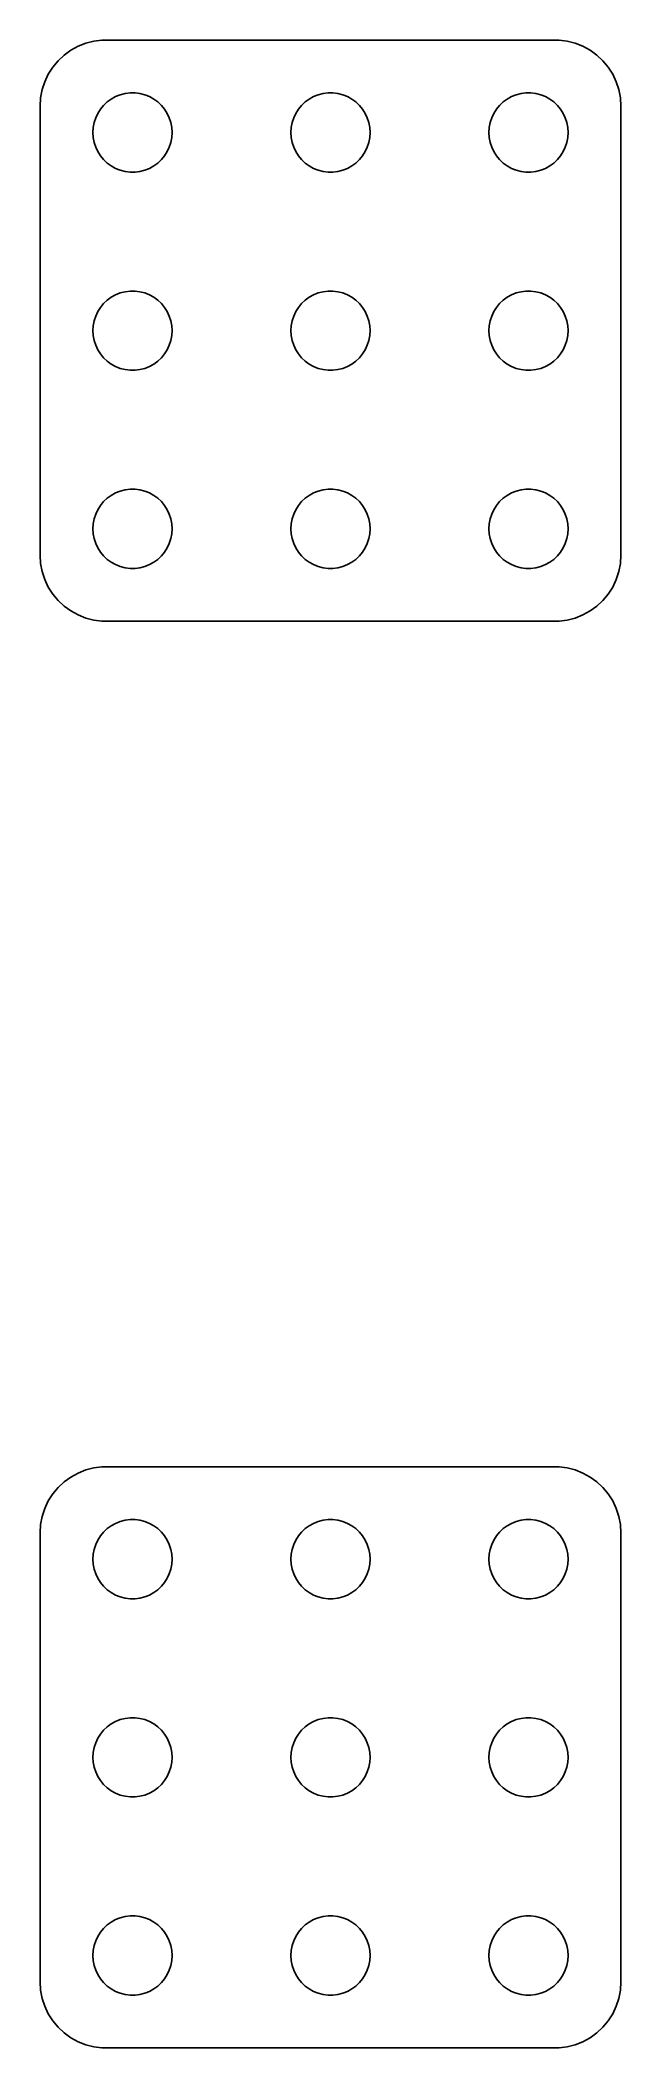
# Model space of a CAD drawing. Header units: metres. Extents: x -11 to 11, y 43 to 119.
import ezdxf

# ---------------------------------------------------------------- set-up
doc = ezdxf.new("R2010")
doc.units = ezdxf.units.M

msp = doc.modelspace()

# ---------------------------------------------------------------- linework, layer by layer
for p, q in [((-9.83955, 118.611), (-10.0936, 118.426)), ((-9.56444, 118.762), (-9.83955, 118.611)), ((-9.27254, 118.878), (-9.56444, 118.762)), ((-8.96844, 118.956), (-9.27254, 118.878)), ((-8.65697, 118.995), (-8.96844, 118.956)), ((8.65697, 118.995), (-8.65697, 118.995)), ((8.96844, 118.956), (8.65697, 118.995)), ((9.27254, 118.878), (8.96844, 118.956)), ((9.56444, 118.762), (9.27254, 118.878)), ((9.83955, 118.611), (9.56444, 118.762)), ((10.0936, 118.426), (9.83955, 118.611)), ((-10.5225, 117.969), (-10.6908, 117.704)), ((-10.3224, 118.211), (-10.5225, 117.969)), ((-10.0936, 118.426), (-10.3224, 118.211)), ((10.3224, 118.211), (10.0936, 118.426)), ((10.5225, 117.969), (10.3224, 118.211)), ((10.6908, 117.704), (10.5225, 117.969)), ((-10.9214, 117.122), (-10.9803, 116.813)), ((-10.8244, 117.42), (-10.9214, 117.122)), ((-10.6908, 117.704), (-10.8244, 117.42)), ((10.8244, 117.42), (10.6908, 117.704)), ((10.9214, 117.122), (10.8244, 117.42)), ((10.9803, 116.813), (10.9214, 117.122)), ((-10.9803, 116.813), (-11, 116.5)), ((-11, 116.5), (-11, 99.5)), ((-8.81445, 116.223), (-8.71352, 116.382)), ((-8.71352, 116.382), (-8.59344, 116.527)), ((-8.59344, 116.527), (-8.45613, 116.656)), ((-8.45613, 116.656), (-8.30373, 116.766)), ((-8.30373, 116.766), (-8.13866, 116.857)), ((-8.13866, 116.857), (-7.96352, 116.927)), ((-7.96352, 116.927), (-7.78107, 116.973)), ((-7.78107, 116.973), (-7.59418, 116.997)), ((-7.59418, 116.997), (-7.40581, 116.997)), ((-7.40581, 116.997), (-7.21892, 116.973)), ((-7.21892, 116.973), (-7.03647, 116.927)), ((-7.03647, 116.927), (-6.86133, 116.857)), ((-6.86133, 116.857), (-6.69626, 116.766)), ((-6.69626, 116.766), (-6.54385, 116.656)), ((-6.54385, 116.656), (-6.40654, 116.527)), ((-6.40654, 116.527), (-6.28647, 116.382)), ((-6.28647, 116.382), (-6.18553, 116.223)), ((-1.31445, 116.223), (-1.21352, 116.382)), ((-1.21352, 116.382), (-1.09344, 116.527)), ((-1.09344, 116.527), (-0.956131, 116.656)), ((-0.956131, 116.656), (-0.803726, 116.766)), ((-0.803726, 116.766), (-0.638657, 116.857)), ((-0.638657, 116.857), (-0.463516, 116.927)), ((-0.463516, 116.927), (-0.281067, 116.973)), ((-0.281067, 116.973), (-0.094177, 116.997)), ((-0.094177, 116.997), (0.094177, 116.997)), ((0.094177, 116.997), (0.281067, 116.973)), ((0.281067, 116.973), (0.463516, 116.927)), ((0.463516, 116.927), (0.638657, 116.857)), ((0.638657, 116.857), (0.803726, 116.766)), ((0.803726, 116.766), (0.956131, 116.656)), ((0.956131, 116.656), (1.09344, 116.527)), ((1.09344, 116.527), (1.21352, 116.382)), ((1.21352, 116.382), (1.31445, 116.223)), ((6.18553, 116.223), (6.28647, 116.382)), ((6.28647, 116.382), (6.40654, 116.527)), ((6.40654, 116.527), (6.54385, 116.656)), ((6.54385, 116.656), (6.69626, 116.766)), ((6.69626, 116.766), (6.86133, 116.857)), ((6.86133, 116.857), (7.03647, 116.927)), ((7.03647, 116.927), (7.21892, 116.973)), ((7.21892, 116.973), (7.40581, 116.997)), ((7.40581, 116.997), (7.59418, 116.997)), ((7.59418, 116.997), (7.78107, 116.973)), ((7.78107, 116.973), (7.96352, 116.927)), ((7.96352, 116.927), (8.13866, 116.857)), ((8.13866, 116.857), (8.30373, 116.766)), ((8.30373, 116.766), (8.45613, 116.656)), ((8.45613, 116.656), (8.59344, 116.527)), ((8.59344, 116.527), (8.71352, 116.382)), ((8.71352, 116.382), (8.81445, 116.223)), ((11, 116.5), (10.9803, 116.813)), ((11, 99.5), (11, 116.5)), ((-9, 115.5), (-8.98816, 115.688)), ((-8.98816, 115.688), (-8.95287, 115.873)), ((-8.95287, 115.873), (-8.89465, 116.052)), ((-8.89465, 116.052), (-8.81445, 116.223)), ((-6.18553, 116.223), (-6.10533, 116.052)), ((-6.10533, 116.052), (-6.04712, 115.873)), ((-6.04712, 115.873), (-6.01183, 115.688)), ((-6.01183, 115.688), (-6, 115.5)), ((-1.5, 115.5), (-1.48816, 115.688)), ((-1.48816, 115.688), (-1.45287, 115.873)), ((-1.45287, 115.873), (-1.39465, 116.052)), ((-1.39465, 116.052), (-1.31445, 116.223)), ((1.31445, 116.223), (1.39465, 116.052)), ((1.39465, 116.052), (1.45287, 115.873)), ((1.45287, 115.873), (1.48816, 115.688)), ((1.48816, 115.688), (1.5, 115.5)), ((6, 115.5), (6.01183, 115.688)), ((6.01183, 115.688), (6.04712, 115.873)), ((6.04712, 115.873), (6.10533, 116.052)), ((6.10533, 116.052), (6.18553, 116.223)), ((8.81445, 116.223), (8.89465, 116.052)), ((8.89465, 116.052), (8.95287, 115.873)), ((8.95287, 115.873), (8.98816, 115.688)), ((8.98816, 115.688), (9, 115.5)), ((-8.98816, 115.312), (-9, 115.5)), ((-8.95287, 115.127), (-8.98816, 115.312)), ((-8.89465, 114.948), (-8.95287, 115.127)), ((-8.81445, 114.777), (-8.89465, 114.948)), ((-8.71352, 114.618), (-8.81445, 114.777)), ((-6.18553, 114.777), (-6.28647, 114.618)), ((-6.10533, 114.948), (-6.18553, 114.777)), ((-6.04712, 115.127), (-6.10533, 114.948)), ((-6.01183, 115.312), (-6.04712, 115.127)), ((-6, 115.5), (-6.01183, 115.312)), ((-1.48816, 115.312), (-1.5, 115.5)), ((-1.45287, 115.127), (-1.48816, 115.312)), ((-1.39465, 114.948), (-1.45287, 115.127)), ((-1.31445, 114.777), (-1.39465, 114.948)), ((-1.21352, 114.618), (-1.31445, 114.777)), ((1.31445, 114.777), (1.21352, 114.618)), ((1.39465, 114.948), (1.31445, 114.777)), ((1.45287, 115.127), (1.39465, 114.948)), ((1.48816, 115.312), (1.45287, 115.127)), ((1.5, 115.5), (1.48816, 115.312)), ((6.01183, 115.312), (6, 115.5)), ((6.04712, 115.127), (6.01183, 115.312)), ((6.10533, 114.948), (6.04712, 115.127)), ((6.18553, 114.777), (6.10533, 114.948)), ((6.28647, 114.618), (6.18553, 114.777)), ((8.81445, 114.777), (8.71352, 114.618)), ((8.89465, 114.948), (8.81445, 114.777)), ((8.95287, 115.127), (8.89465, 114.948)), ((8.98816, 115.312), (8.95287, 115.127)), ((9, 115.5), (8.98816, 115.312)), ((-8.59344, 114.473), (-8.71352, 114.618)), ((-8.45613, 114.344), (-8.59344, 114.473)), ((-8.30373, 114.234), (-8.45613, 114.344)), ((-8.13866, 114.143), (-8.30373, 114.234)), ((-7.96352, 114.073), (-8.13866, 114.143)), ((-7.78107, 114.027), (-7.96352, 114.073)), ((-7.59418, 114.003), (-7.78107, 114.027)), ((-7.40581, 114.003), (-7.59418, 114.003)), ((-7.21892, 114.027), (-7.40581, 114.003)), ((-7.03647, 114.073), (-7.21892, 114.027)), ((-6.86133, 114.143), (-7.03647, 114.073)), ((-6.69626, 114.234), (-6.86133, 114.143)), ((-6.54385, 114.344), (-6.69626, 114.234)), ((-6.40654, 114.473), (-6.54385, 114.344)), ((-6.28647, 114.618), (-6.40654, 114.473)), ((-1.09344, 114.473), (-1.21352, 114.618)), ((-0.956131, 114.344), (-1.09344, 114.473)), ((-0.803726, 114.234), (-0.956131, 114.344)), ((-0.638657, 114.143), (-0.803726, 114.234)), ((-0.463516, 114.073), (-0.638657, 114.143)), ((-0.281067, 114.027), (-0.463516, 114.073)), ((-0.094177, 114.003), (-0.281067, 114.027)), ((0.094177, 114.003), (-0.094177, 114.003)), ((0.281067, 114.027), (0.094177, 114.003)), ((0.463516, 114.073), (0.281067, 114.027)), ((0.638657, 114.143), (0.463516, 114.073)), ((0.803726, 114.234), (0.638657, 114.143)), ((0.956131, 114.344), (0.803726, 114.234)), ((1.09344, 114.473), (0.956131, 114.344)), ((1.21352, 114.618), (1.09344, 114.473)), ((6.40654, 114.473), (6.28647, 114.618)), ((6.54385, 114.344), (6.40654, 114.473)), ((6.69626, 114.234), (6.54385, 114.344)), ((6.86133, 114.143), (6.69626, 114.234)), ((7.03647, 114.073), (6.86133, 114.143)), ((7.21892, 114.027), (7.03647, 114.073)), ((7.40581, 114.003), (7.21892, 114.027)), ((7.59418, 114.003), (7.40581, 114.003)), ((7.78107, 114.027), (7.59418, 114.003)), ((7.96352, 114.073), (7.78107, 114.027)), ((8.13866, 114.143), (7.96352, 114.073)), ((8.30373, 114.234), (8.13866, 114.143)), ((8.45613, 114.344), (8.30373, 114.234)), ((8.59344, 114.473), (8.45613, 114.344)), ((8.71352, 114.618), (8.59344, 114.473)), ((-8.13866, 109.357), (-7.96352, 109.427)), ((-7.96352, 109.427), (-7.78107, 109.473)), ((-7.78107, 109.473), (-7.59418, 109.497)), ((-7.59418, 109.497), (-7.40581, 109.497)), ((-7.40581, 109.497), (-7.21892, 109.473)), ((-7.21892, 109.473), (-7.03647, 109.427)), ((-7.03647, 109.427), (-6.86133, 109.357)), ((-0.638657, 109.357), (-0.463516, 109.427)), ((-0.463516, 109.427), (-0.281067, 109.473)), ((-0.281067, 109.473), (-0.094177, 109.497)), ((-0.094177, 109.497), (0.094177, 109.497)), ((0.094177, 109.497), (0.281067, 109.473)), ((0.281067, 109.473), (0.463516, 109.427)), ((0.463516, 109.427), (0.638657, 109.357)), ((6.86133, 109.357), (7.03647, 109.427)), ((7.03647, 109.427), (7.21892, 109.473)), ((7.21892, 109.473), (7.40581, 109.497)), ((7.40581, 109.497), (7.59418, 109.497)), ((7.59418, 109.497), (7.78107, 109.473)), ((7.78107, 109.473), (7.96352, 109.427)), ((7.96352, 109.427), (8.13866, 109.357)), ((-8.89465, 108.552), (-8.81445, 108.723)), ((-8.81445, 108.723), (-8.71352, 108.882)), ((-8.71352, 108.882), (-8.59344, 109.027)), ((-8.59344, 109.027), (-8.45613, 109.156)), ((-8.45613, 109.156), (-8.30373, 109.266)), ((-8.30373, 109.266), (-8.13866, 109.357)), ((-6.86133, 109.357), (-6.69626, 109.266)), ((-6.69626, 109.266), (-6.54385, 109.156)), ((-6.54385, 109.156), (-6.40654, 109.027)), ((-6.40654, 109.027), (-6.28647, 108.882)), ((-6.28647, 108.882), (-6.18553, 108.723)), ((-6.18553, 108.723), (-6.10533, 108.552)), ((-1.39465, 108.552), (-1.31445, 108.723)), ((-1.31445, 108.723), (-1.21352, 108.882)), ((-1.21352, 108.882), (-1.09344, 109.027)), ((-1.09344, 109.027), (-0.956131, 109.156)), ((-0.956131, 109.156), (-0.803726, 109.266)), ((-0.803726, 109.266), (-0.638657, 109.357)), ((0.638657, 109.357), (0.803726, 109.266)), ((0.803726, 109.266), (0.956131, 109.156)), ((0.956131, 109.156), (1.09344, 109.027)), ((1.09344, 109.027), (1.21352, 108.882)), ((1.21352, 108.882), (1.31445, 108.723)), ((1.31445, 108.723), (1.39465, 108.552)), ((6.10533, 108.552), (6.18553, 108.723)), ((6.18553, 108.723), (6.28647, 108.882)), ((6.28647, 108.882), (6.40654, 109.027)), ((6.40654, 109.027), (6.54385, 109.156)), ((6.54385, 109.156), (6.69626, 109.266)), ((6.69626, 109.266), (6.86133, 109.357)), ((8.13866, 109.357), (8.30373, 109.266)), ((8.30373, 109.266), (8.45613, 109.156)), ((8.45613, 109.156), (8.59344, 109.027)), ((8.59344, 109.027), (8.71352, 108.882)), ((8.71352, 108.882), (8.81445, 108.723)), ((8.81445, 108.723), (8.89465, 108.552)), ((-9, 108), (-8.98816, 108.188)), ((-8.98816, 107.812), (-9, 108)), ((-8.98816, 108.188), (-8.95287, 108.373)), ((-8.95287, 108.373), (-8.89465, 108.552)), ((-6.10533, 108.552), (-6.04712, 108.373)), ((-6.04712, 108.373), (-6.01183, 108.188)), ((-6.01183, 108.188), (-6, 108)), ((-6, 108), (-6.01183, 107.812)), ((-1.5, 108), (-1.48816, 108.188)), ((-1.48816, 107.812), (-1.5, 108)), ((-1.48816, 108.188), (-1.45287, 108.373)), ((-1.45287, 108.373), (-1.39465, 108.552)), ((1.39465, 108.552), (1.45287, 108.373)), ((1.45287, 108.373), (1.48816, 108.188)), ((1.48816, 108.188), (1.5, 108)), ((1.5, 108), (1.48816, 107.812)), ((6, 108), (6.01183, 108.188)), ((6.01183, 107.812), (6, 108)), ((6.01183, 108.188), (6.04712, 108.373)), ((6.04712, 108.373), (6.10533, 108.552)), ((8.89465, 108.552), (8.95287, 108.373)), ((8.95287, 108.373), (8.98816, 108.188)), ((8.98816, 108.188), (9, 108)), ((9, 108), (8.98816, 107.812)), ((-8.95287, 107.627), (-8.98816, 107.812)), ((-8.89465, 107.448), (-8.95287, 107.627)), ((-8.81445, 107.277), (-8.89465, 107.448)), ((-8.71352, 107.118), (-8.81445, 107.277)), ((-6.18553, 107.277), (-6.28647, 107.118)), ((-6.10533, 107.448), (-6.18553, 107.277)), ((-6.04712, 107.627), (-6.10533, 107.448)), ((-6.01183, 107.812), (-6.04712, 107.627)), ((-1.45287, 107.627), (-1.48816, 107.812)), ((-1.39465, 107.448), (-1.45287, 107.627)), ((-1.31445, 107.277), (-1.39465, 107.448)), ((-1.21352, 107.118), (-1.31445, 107.277)), ((1.31445, 107.277), (1.21352, 107.118)), ((1.39465, 107.448), (1.31445, 107.277)), ((1.45287, 107.627), (1.39465, 107.448)), ((1.48816, 107.812), (1.45287, 107.627)), ((6.04712, 107.627), (6.01183, 107.812)), ((6.10533, 107.448), (6.04712, 107.627)), ((6.18553, 107.277), (6.10533, 107.448)), ((6.28647, 107.118), (6.18553, 107.277)), ((8.81445, 107.277), (8.71352, 107.118)), ((8.89465, 107.448), (8.81445, 107.277)), ((8.95287, 107.627), (8.89465, 107.448)), ((8.98816, 107.812), (8.95287, 107.627)), ((-8.59344, 106.973), (-8.71352, 107.118)), ((-8.45613, 106.844), (-8.59344, 106.973)), ((-8.30373, 106.734), (-8.45613, 106.844)), ((-8.13866, 106.643), (-8.30373, 106.734)), ((-7.96352, 106.573), (-8.13866, 106.643)), ((-7.78107, 106.527), (-7.96352, 106.573)), ((-7.59418, 106.503), (-7.78107, 106.527)), ((-7.40581, 106.503), (-7.59418, 106.503)), ((-7.21892, 106.527), (-7.40581, 106.503)), ((-7.03647, 106.573), (-7.21892, 106.527)), ((-6.86133, 106.643), (-7.03647, 106.573)), ((-6.69626, 106.734), (-6.86133, 106.643)), ((-6.54385, 106.844), (-6.69626, 106.734)), ((-6.40654, 106.973), (-6.54385, 106.844)), ((-6.28647, 107.118), (-6.40654, 106.973)), ((-1.09344, 106.973), (-1.21352, 107.118)), ((-0.956131, 106.844), (-1.09344, 106.973)), ((-0.803726, 106.734), (-0.956131, 106.844)), ((-0.638657, 106.643), (-0.803726, 106.734)), ((-0.463516, 106.573), (-0.638657, 106.643)), ((-0.281067, 106.527), (-0.463516, 106.573)), ((-0.094177, 106.503), (-0.281067, 106.527)), ((0.094177, 106.503), (-0.094177, 106.503)), ((0.281067, 106.527), (0.094177, 106.503)), ((0.463516, 106.573), (0.281067, 106.527)), ((0.638657, 106.643), (0.463516, 106.573)), ((0.803726, 106.734), (0.638657, 106.643)), ((0.956131, 106.844), (0.803726, 106.734)), ((1.09344, 106.973), (0.956131, 106.844)), ((1.21352, 107.118), (1.09344, 106.973)), ((6.40654, 106.973), (6.28647, 107.118)), ((6.54385, 106.844), (6.40654, 106.973)), ((6.69626, 106.734), (6.54385, 106.844)), ((6.86133, 106.643), (6.69626, 106.734)), ((7.03647, 106.573), (6.86133, 106.643)), ((7.21892, 106.527), (7.03647, 106.573)), ((7.40581, 106.503), (7.21892, 106.527)), ((7.59418, 106.503), (7.40581, 106.503)), ((7.78107, 106.527), (7.59418, 106.503)), ((7.96352, 106.573), (7.78107, 106.527)), ((8.13866, 106.643), (7.96352, 106.573)), ((8.30373, 106.734), (8.13866, 106.643)), ((8.45613, 106.844), (8.30373, 106.734)), ((8.59344, 106.973), (8.45613, 106.844)), ((8.71352, 107.118), (8.59344, 106.973)), ((-8.30373, 101.766), (-8.13866, 101.857)), ((-8.13866, 101.857), (-7.96352, 101.927)), ((-7.96352, 101.927), (-7.78107, 101.973)), ((-7.78107, 101.973), (-7.59418, 101.997)), ((-7.59418, 101.997), (-7.40581, 101.997)), ((-7.40581, 101.997), (-7.21892, 101.973)), ((-7.21892, 101.973), (-7.03647, 101.927)), ((-7.03647, 101.927), (-6.86133, 101.857)), ((-6.86133, 101.857), (-6.69626, 101.766)), ((-0.803726, 101.766), (-0.638657, 101.857)), ((-0.638657, 101.857), (-0.463516, 101.927)), ((-0.463516, 101.927), (-0.281067, 101.973)), ((-0.281067, 101.973), (-0.094177, 101.997)), ((-0.094177, 101.997), (0.094177, 101.997)), ((0.094177, 101.997), (0.281067, 101.973)), ((0.281067, 101.973), (0.463516, 101.927)), ((0.463516, 101.927), (0.638657, 101.857)), ((0.638657, 101.857), (0.803726, 101.766)), ((6.69626, 101.766), (6.86133, 101.857)), ((6.86133, 101.857), (7.03647, 101.927)), ((7.03647, 101.927), (7.21892, 101.973)), ((7.21892, 101.973), (7.40581, 101.997)), ((7.40581, 101.997), (7.59418, 101.997)), ((7.59418, 101.997), (7.78107, 101.973)), ((7.78107, 101.973), (7.96352, 101.927)), ((7.96352, 101.927), (8.13866, 101.857)), ((8.13866, 101.857), (8.30373, 101.766)), ((-8.89465, 101.052), (-8.81445, 101.223)), ((-8.81445, 101.223), (-8.71352, 101.382)), ((-8.71352, 101.382), (-8.59344, 101.527)), ((-8.59344, 101.527), (-8.45613, 101.656)), ((-8.45613, 101.656), (-8.30373, 101.766)), ((-6.69626, 101.766), (-6.54385, 101.656)), ((-6.54385, 101.656), (-6.40654, 101.527)), ((-6.40654, 101.527), (-6.28647, 101.382)), ((-6.28647, 101.382), (-6.18553, 101.223)), ((-6.18553, 101.223), (-6.10533, 101.052)), ((-1.39465, 101.052), (-1.31445, 101.223)), ((-1.31445, 101.223), (-1.21352, 101.382)), ((-1.21352, 101.382), (-1.09344, 101.527)), ((-1.09344, 101.527), (-0.956131, 101.656)), ((-0.956131, 101.656), (-0.803726, 101.766)), ((0.803726, 101.766), (0.956131, 101.656)), ((0.956131, 101.656), (1.09344, 101.527)), ((1.09344, 101.527), (1.21352, 101.382)), ((1.21352, 101.382), (1.31445, 101.223)), ((1.31445, 101.223), (1.39465, 101.052)), ((6.10533, 101.052), (6.18553, 101.223)), ((6.18553, 101.223), (6.28647, 101.382)), ((6.28647, 101.382), (6.40654, 101.527)), ((6.40654, 101.527), (6.54385, 101.656)), ((6.54385, 101.656), (6.69626, 101.766)), ((8.30373, 101.766), (8.45613, 101.656)), ((8.45613, 101.656), (8.59344, 101.527)), ((8.59344, 101.527), (8.71352, 101.382)), ((8.71352, 101.382), (8.81445, 101.223)), ((8.81445, 101.223), (8.89465, 101.052)), ((-9, 100.5), (-8.98816, 100.688)), ((-8.98816, 100.312), (-9, 100.5)), ((-8.98816, 100.688), (-8.95287, 100.873)), ((-8.95287, 100.127), (-8.98816, 100.312)), ((-8.95287, 100.873), (-8.89465, 101.052)), ((-6.10533, 101.052), (-6.04712, 100.873)), ((-6.04712, 100.873), (-6.01183, 100.688)), ((-6.01183, 100.312), (-6.04712, 100.127)), ((-6.01183, 100.688), (-6, 100.5)), ((-6, 100.5), (-6.01183, 100.312)), ((-1.5, 100.5), (-1.48816, 100.688)), ((-1.48816, 100.312), (-1.5, 100.5)), ((-1.48816, 100.688), (-1.45287, 100.873)), ((-1.45287, 100.127), (-1.48816, 100.312)), ((-1.45287, 100.873), (-1.39465, 101.052)), ((1.39465, 101.052), (1.45287, 100.873)), ((1.45287, 100.873), (1.48816, 100.688)), ((1.48816, 100.312), (1.45287, 100.127)), ((1.48816, 100.688), (1.5, 100.5)), ((1.5, 100.5), (1.48816, 100.312)), ((6, 100.5), (6.01183, 100.688)), ((6.01183, 100.312), (6, 100.5)), ((6.01183, 100.688), (6.04712, 100.873)), ((6.04712, 100.127), (6.01183, 100.312)), ((6.04712, 100.873), (6.10533, 101.052)), ((8.89465, 101.052), (8.95287, 100.873)), ((8.95287, 100.873), (8.98816, 100.688)), ((8.98816, 100.312), (8.95287, 100.127)), ((8.98816, 100.688), (9, 100.5)), ((9, 100.5), (8.98816, 100.312)), ((-8.89465, 99.9478), (-8.95287, 100.127)), ((-8.81445, 99.7774), (-8.89465, 99.9478)), ((-8.71352, 99.6183), (-8.81445, 99.7774)), ((-8.59344, 99.4732), (-8.71352, 99.6183)), ((-6.28647, 99.6183), (-6.40654, 99.4732)), ((-6.18553, 99.7774), (-6.28647, 99.6183)), ((-6.10533, 99.9478), (-6.18553, 99.7774)), ((-6.04712, 100.127), (-6.10533, 99.9478)), ((-1.39465, 99.9478), (-1.45287, 100.127)), ((-1.31445, 99.7774), (-1.39465, 99.9478)), ((-1.21352, 99.6183), (-1.31445, 99.7774)), ((-1.09344, 99.4732), (-1.21352, 99.6183)), ((1.21352, 99.6183), (1.09344, 99.4732)), ((1.31445, 99.7774), (1.21352, 99.6183)), ((1.39465, 99.9478), (1.31445, 99.7774)), ((1.45287, 100.127), (1.39465, 99.9478)), ((6.10533, 99.9478), (6.04712, 100.127)), ((6.18553, 99.7774), (6.10533, 99.9478)), ((6.28647, 99.6183), (6.18553, 99.7774)), ((6.40654, 99.4732), (6.28647, 99.6183)), ((8.71352, 99.6183), (8.59344, 99.4732)), ((8.81445, 99.7774), (8.71352, 99.6183)), ((8.89465, 99.9478), (8.81445, 99.7774)), ((8.95287, 100.127), (8.89465, 99.9478)), ((-11, 99.5), (-10.9803, 99.1867)), ((-10.9803, 99.1867), (-10.9214, 98.8783)), ((-10.9214, 98.8783), (-10.8244, 98.5797)), ((-8.45613, 99.3442), (-8.59344, 99.4732)), ((-8.30373, 99.2335), (-8.45613, 99.3442)), ((-8.13866, 99.1428), (-8.30373, 99.2335)), ((-7.96352, 99.0734), (-8.13866, 99.1428)), ((-7.78107, 99.0266), (-7.96352, 99.0734)), ((-7.59418, 99.003), (-7.78107, 99.0266)), ((-7.40581, 99.003), (-7.59418, 99.003)), ((-7.21892, 99.0266), (-7.40581, 99.003)), ((-7.03647, 99.0734), (-7.21892, 99.0266)), ((-6.86133, 99.1428), (-7.03647, 99.0734)), ((-6.69626, 99.2335), (-6.86133, 99.1428)), ((-6.54385, 99.3442), (-6.69626, 99.2335)), ((-6.40654, 99.4732), (-6.54385, 99.3442)), ((-0.956131, 99.3442), (-1.09344, 99.4732)), ((-0.803726, 99.2335), (-0.956131, 99.3442)), ((-0.638657, 99.1428), (-0.803726, 99.2335)), ((-0.463516, 99.0734), (-0.638657, 99.1428)), ((-0.281067, 99.0266), (-0.463516, 99.0734)), ((-0.094177, 99.003), (-0.281067, 99.0266)), ((0.094177, 99.003), (-0.094177, 99.003)), ((0.281067, 99.0266), (0.094177, 99.003)), ((0.463516, 99.0734), (0.281067, 99.0266)), ((0.638657, 99.1428), (0.463516, 99.0734)), ((0.803726, 99.2335), (0.638657, 99.1428)), ((0.956131, 99.3442), (0.803726, 99.2335)), ((1.09344, 99.4732), (0.956131, 99.3442)), ((6.54385, 99.3442), (6.40654, 99.4732)), ((6.69626, 99.2335), (6.54385, 99.3442)), ((6.86133, 99.1428), (6.69626, 99.2335)), ((7.03647, 99.0734), (6.86133, 99.1428)), ((7.21892, 99.0266), (7.03647, 99.0734)), ((7.40581, 99.003), (7.21892, 99.0266)), ((7.59418, 99.003), (7.40581, 99.003)), ((7.78107, 99.0266), (7.59418, 99.003)), ((7.96352, 99.0734), (7.78107, 99.0266)), ((8.13866, 99.1428), (7.96352, 99.0734)), ((8.30373, 99.2335), (8.13866, 99.1428)), ((8.45613, 99.3442), (8.30373, 99.2335)), ((8.59344, 99.4732), (8.45613, 99.3442)), ((10.8244, 98.5797), (10.9214, 98.8783)), ((10.9214, 98.8783), (10.9803, 99.1867)), ((10.9803, 99.1867), (11, 99.5)), ((-10.8244, 98.5797), (-10.6908, 98.2956)), ((-10.6908, 98.2956), (-10.5225, 98.0305)), ((-10.5225, 98.0305), (-10.3224, 97.7886)), ((10.3224, 97.7886), (10.5225, 98.0305)), ((10.5225, 98.0305), (10.6908, 98.2956)), ((10.6908, 98.2956), (10.8244, 98.5797)), ((-10.3224, 97.7886), (-10.0936, 97.5737)), ((-10.0936, 97.5737), (-9.83955, 97.3892)), ((-9.83955, 97.3892), (-9.56444, 97.2379)), ((9.56444, 97.2379), (9.83955, 97.3892)), ((9.83955, 97.3892), (10.0936, 97.5737)), ((10.0936, 97.5737), (10.3224, 97.7886)), ((-9.56444, 97.2379), (-9.27254, 97.1224)), ((-9.27254, 97.1224), (-8.96844, 97.0443)), ((-8.96844, 97.0443), (-8.65697, 97.0049)), ((-8.65697, 97.0049), (8.65697, 97.0049)), ((8.65697, 97.0049), (8.96844, 97.0443)), ((8.96844, 97.0443), (9.27254, 97.1224)), ((9.27254, 97.1224), (9.56444, 97.2379)), ((-9.83955, 64.6108), (-10.0936, 64.4263)), ((-9.56444, 64.7621), (-9.83955, 64.6108)), ((-9.27254, 64.8776), (-9.56444, 64.7621)), ((-8.96844, 64.9557), (-9.27254, 64.8776)), ((-8.65697, 64.9951), (-8.96844, 64.9557)), ((8.65697, 64.9951), (-8.65697, 64.9951)), ((8.96844, 64.9557), (8.65697, 64.9951)), ((9.27254, 64.8776), (8.96844, 64.9557)), ((9.56444, 64.7621), (9.27254, 64.8776)), ((9.83955, 64.6108), (9.56444, 64.7621)), ((10.0936, 64.4263), (9.83955, 64.6108)), ((-10.5225, 63.9695), (-10.6908, 63.7044)), ((-10.3224, 64.2114), (-10.5225, 63.9695)), ((-10.0936, 64.4263), (-10.3224, 64.2114)), ((10.3224, 64.2114), (10.0936, 64.4263)), ((10.5225, 63.9695), (10.3224, 64.2114)), ((10.6908, 63.7044), (10.5225, 63.9695)), ((-10.9214, 63.1217), (-10.9803, 62.8133)), ((-10.8244, 63.4203), (-10.9214, 63.1217)), ((-10.6908, 63.7044), (-10.8244, 63.4203)), ((10.8244, 63.4203), (10.6908, 63.7044)), ((10.9214, 63.1217), (10.8244, 63.4203)), ((10.9803, 62.8133), (10.9214, 63.1217)), ((-10.9803, 62.8133), (-11, 62.5)), ((-11, 62.5), (-11, 45.5)), ((-8.81445, 62.2226), (-8.71352, 62.3817)), ((-8.71352, 62.3817), (-8.59344, 62.5268)), ((-8.59344, 62.5268), (-8.45613, 62.6558)), ((-8.45613, 62.6558), (-8.30373, 62.7665)), ((-8.30373, 62.7665), (-8.13866, 62.8572)), ((-8.13866, 62.8572), (-7.96352, 62.9266)), ((-7.96352, 62.9266), (-7.78107, 62.9734)), ((-7.78107, 62.9734), (-7.59418, 62.997)), ((-7.59418, 62.997), (-7.40581, 62.997)), ((-7.40581, 62.997), (-7.21892, 62.9734)), ((-7.21892, 62.9734), (-7.03647, 62.9266)), ((-7.03647, 62.9266), (-6.86133, 62.8572)), ((-6.86133, 62.8572), (-6.69626, 62.7665)), ((-6.69626, 62.7665), (-6.54385, 62.6558)), ((-6.54385, 62.6558), (-6.40654, 62.5268)), ((-6.40654, 62.5268), (-6.28647, 62.3817)), ((-6.28647, 62.3817), (-6.18553, 62.2226)), ((-1.31445, 62.2226), (-1.21352, 62.3817)), ((-1.21352, 62.3817), (-1.09344, 62.5268)), ((-1.09344, 62.5268), (-0.956131, 62.6558)), ((-0.956131, 62.6558), (-0.803726, 62.7665)), ((-0.803726, 62.7665), (-0.638657, 62.8572)), ((-0.638657, 62.8572), (-0.463516, 62.9266)), ((-0.463516, 62.9266), (-0.281067, 62.9734)), ((-0.281067, 62.9734), (-0.094177, 62.997)), ((-0.094177, 62.997), (0.094177, 62.997)), ((0.094177, 62.997), (0.281067, 62.9734)), ((0.281067, 62.9734), (0.463516, 62.9266)), ((0.463516, 62.9266), (0.638657, 62.8572)), ((0.638657, 62.8572), (0.803726, 62.7665)), ((0.803726, 62.7665), (0.956131, 62.6558)), ((0.956131, 62.6558), (1.09344, 62.5268)), ((1.09344, 62.5268), (1.21352, 62.3817)), ((1.21352, 62.3817), (1.31445, 62.2226)), ((6.18553, 62.2226), (6.28647, 62.3817)), ((6.28647, 62.3817), (6.40654, 62.5268)), ((6.40654, 62.5268), (6.54385, 62.6558)), ((6.54385, 62.6558), (6.69626, 62.7665)), ((6.69626, 62.7665), (6.86133, 62.8572)), ((6.86133, 62.8572), (7.03647, 62.9266)), ((7.03647, 62.9266), (7.21892, 62.9734)), ((7.21892, 62.9734), (7.40581, 62.997)), ((7.40581, 62.997), (7.59418, 62.997)), ((7.59418, 62.997), (7.78107, 62.9734)), ((7.78107, 62.9734), (7.96352, 62.9266)), ((7.96352, 62.9266), (8.13866, 62.8572)), ((8.13866, 62.8572), (8.30373, 62.7665)), ((8.30373, 62.7665), (8.45613, 62.6558)), ((8.45613, 62.6558), (8.59344, 62.5268)), ((8.59344, 62.5268), (8.71352, 62.3817)), ((8.71352, 62.3817), (8.81445, 62.2226)), ((11, 62.5), (10.9803, 62.8133)), ((11, 45.5), (11, 62.5)), ((-9, 61.5), (-8.98816, 61.688)), ((-8.98816, 61.688), (-8.95287, 61.873)), ((-8.95287, 61.873), (-8.89465, 62.0522)), ((-8.89465, 62.0522), (-8.81445, 62.2226)), ((-6.18553, 62.2226), (-6.10533, 62.0522)), ((-6.10533, 62.0522), (-6.04712, 61.873)), ((-6.04712, 61.873), (-6.01183, 61.688)), ((-6.01183, 61.688), (-6, 61.5)), ((-1.5, 61.5), (-1.48816, 61.688)), ((-1.48816, 61.688), (-1.45287, 61.873)), ((-1.45287, 61.873), (-1.39465, 62.0522)), ((-1.39465, 62.0522), (-1.31445, 62.2226)), ((1.31445, 62.2226), (1.39465, 62.0522)), ((1.39465, 62.0522), (1.45287, 61.873)), ((1.45287, 61.873), (1.48816, 61.688)), ((1.48816, 61.688), (1.5, 61.5)), ((6, 61.5), (6.01183, 61.688)), ((6.01183, 61.688), (6.04712, 61.873)), ((6.04712, 61.873), (6.10533, 62.0522)), ((6.10533, 62.0522), (6.18553, 62.2226)), ((8.81445, 62.2226), (8.89465, 62.0522)), ((8.89465, 62.0522), (8.95287, 61.873)), ((8.95287, 61.873), (8.98816, 61.688)), ((8.98816, 61.688), (9, 61.5)), ((-8.98816, 61.312), (-9, 61.5)), ((-8.95287, 61.127), (-8.98816, 61.312)), ((-8.89465, 60.9478), (-8.95287, 61.127)), ((-8.81445, 60.7774), (-8.89465, 60.9478)), ((-6.10533, 60.9478), (-6.18553, 60.7774)), ((-6.04712, 61.127), (-6.10533, 60.9478)), ((-6.01183, 61.312), (-6.04712, 61.127)), ((-6, 61.5), (-6.01183, 61.312)), ((-1.48816, 61.312), (-1.5, 61.5)), ((-1.45287, 61.127), (-1.48816, 61.312)), ((-1.39465, 60.9478), (-1.45287, 61.127)), ((-1.31445, 60.7774), (-1.39465, 60.9478)), ((1.39465, 60.9478), (1.31445, 60.7774)), ((1.45287, 61.127), (1.39465, 60.9478)), ((1.48816, 61.312), (1.45287, 61.127)), ((1.5, 61.5), (1.48816, 61.312)), ((6.01183, 61.312), (6, 61.5)), ((6.04712, 61.127), (6.01183, 61.312)), ((6.10533, 60.9478), (6.04712, 61.127)), ((6.18553, 60.7774), (6.10533, 60.9478)), ((8.89465, 60.9478), (8.81445, 60.7774)), ((8.95287, 61.127), (8.89465, 60.9478)), ((8.98816, 61.312), (8.95287, 61.127)), ((9, 61.5), (8.98816, 61.312)), ((-8.71352, 60.6183), (-8.81445, 60.7774)), ((-8.59344, 60.4732), (-8.71352, 60.6183)), ((-8.45613, 60.3442), (-8.59344, 60.4732)), ((-8.30373, 60.2335), (-8.45613, 60.3442)), ((-8.13866, 60.1427), (-8.30373, 60.2335)), ((-7.96352, 60.0734), (-8.13866, 60.1427)), ((-7.78107, 60.0266), (-7.96352, 60.0734)), ((-7.03647, 60.0734), (-7.21892, 60.0266)), ((-6.86133, 60.1427), (-7.03647, 60.0734)), ((-6.69626, 60.2335), (-6.86133, 60.1427)), ((-6.54385, 60.3442), (-6.69626, 60.2335)), ((-6.40654, 60.4732), (-6.54385, 60.3442)), ((-6.28647, 60.6183), (-6.40654, 60.4732)), ((-6.18553, 60.7774), (-6.28647, 60.6183)), ((-1.21352, 60.6183), (-1.31445, 60.7774)), ((-1.09344, 60.4732), (-1.21352, 60.6183)), ((-0.956131, 60.3442), (-1.09344, 60.4732)), ((-0.803726, 60.2335), (-0.956131, 60.3442)), ((-0.638657, 60.1427), (-0.803726, 60.2335)), ((-0.463516, 60.0734), (-0.638657, 60.1427)), ((-0.281067, 60.0266), (-0.463516, 60.0734)), ((0.463516, 60.0734), (0.281067, 60.0266)), ((0.638657, 60.1427), (0.463516, 60.0734)), ((0.803726, 60.2335), (0.638657, 60.1427)), ((0.956131, 60.3442), (0.803726, 60.2335)), ((1.09344, 60.4732), (0.956131, 60.3442)), ((1.21352, 60.6183), (1.09344, 60.4732)), ((1.31445, 60.7774), (1.21352, 60.6183)), ((6.28647, 60.6183), (6.18553, 60.7774)), ((6.40654, 60.4732), (6.28647, 60.6183)), ((6.54385, 60.3442), (6.40654, 60.4732)), ((6.69626, 60.2335), (6.54385, 60.3442)), ((6.86133, 60.1427), (6.69626, 60.2335)), ((7.03647, 60.0734), (6.86133, 60.1427)), ((7.21892, 60.0266), (7.03647, 60.0734)), ((7.96352, 60.0734), (7.78107, 60.0266)), ((8.13866, 60.1427), (7.96352, 60.0734)), ((8.30373, 60.2335), (8.13866, 60.1427)), ((8.45613, 60.3442), (8.30373, 60.2335)), ((8.59344, 60.4732), (8.45613, 60.3442)), ((8.71352, 60.6183), (8.59344, 60.4732)), ((8.81445, 60.7774), (8.71352, 60.6183)), ((-7.59418, 60.0029), (-7.78107, 60.0266)), ((-7.40581, 60.0029), (-7.59418, 60.0029)), ((-7.21892, 60.0266), (-7.40581, 60.0029)), ((-0.094177, 60.0029), (-0.281067, 60.0266)), ((0.094177, 60.0029), (-0.094177, 60.0029)), ((0.281067, 60.0266), (0.094177, 60.0029)), ((7.40581, 60.0029), (7.21892, 60.0266)), ((7.59418, 60.0029), (7.40581, 60.0029)), ((7.78107, 60.0266), (7.59418, 60.0029)), ((-7.96352, 55.4266), (-7.78107, 55.4734)), ((-7.78107, 55.4734), (-7.59418, 55.497)), ((-7.59418, 55.497), (-7.40581, 55.497)), ((-7.40581, 55.497), (-7.21892, 55.4734)), ((-7.21892, 55.4734), (-7.03647, 55.4266)), ((-0.463516, 55.4266), (-0.281067, 55.4734)), ((-0.281067, 55.4734), (-0.094177, 55.497)), ((-0.094177, 55.497), (0.094177, 55.497)), ((0.094177, 55.497), (0.281067, 55.4734)), ((0.281067, 55.4734), (0.463516, 55.4266)), ((7.03647, 55.4266), (7.21892, 55.4734)), ((7.21892, 55.4734), (7.40581, 55.497)), ((7.40581, 55.497), (7.59418, 55.497)), ((7.59418, 55.497), (7.78107, 55.4734)), ((7.78107, 55.4734), (7.96352, 55.4266)), ((-8.89465, 54.5522), (-8.81445, 54.7226)), ((-8.81445, 54.7226), (-8.71352, 54.8817)), ((-8.71352, 54.8817), (-8.59344, 55.0268)), ((-8.59344, 55.0268), (-8.45613, 55.1558)), ((-8.45613, 55.1558), (-8.30373, 55.2665)), ((-8.30373, 55.2665), (-8.13866, 55.3572)), ((-8.13866, 55.3572), (-7.96352, 55.4266)), ((-7.03647, 55.4266), (-6.86133, 55.3572)), ((-6.86133, 55.3572), (-6.69626, 55.2665)), ((-6.69626, 55.2665), (-6.54385, 55.1558)), ((-6.54385, 55.1558), (-6.40654, 55.0268)), ((-6.40654, 55.0268), (-6.28647, 54.8817)), ((-6.28647, 54.8817), (-6.18553, 54.7226)), ((-6.18553, 54.7226), (-6.10533, 54.5522)), ((-1.39465, 54.5522), (-1.31445, 54.7226)), ((-1.31445, 54.7226), (-1.21352, 54.8817)), ((-1.21352, 54.8817), (-1.09344, 55.0268)), ((-1.09344, 55.0268), (-0.956131, 55.1558)), ((-0.956131, 55.1558), (-0.803726, 55.2665)), ((-0.803726, 55.2665), (-0.638657, 55.3572)), ((-0.638657, 55.3572), (-0.463516, 55.4266)), ((0.463516, 55.4266), (0.638657, 55.3572)), ((0.638657, 55.3572), (0.803726, 55.2665)), ((0.803726, 55.2665), (0.956131, 55.1558)), ((0.956131, 55.1558), (1.09344, 55.0268)), ((1.09344, 55.0268), (1.21352, 54.8817)), ((1.21352, 54.8817), (1.31445, 54.7226)), ((1.31445, 54.7226), (1.39465, 54.5522)), ((6.10533, 54.5522), (6.18553, 54.7226)), ((6.18553, 54.7226), (6.28647, 54.8817)), ((6.28647, 54.8817), (6.40654, 55.0268)), ((6.40654, 55.0268), (6.54385, 55.1558)), ((6.54385, 55.1558), (6.69626, 55.2665)), ((6.69626, 55.2665), (6.86133, 55.3572)), ((6.86133, 55.3572), (7.03647, 55.4266)), ((7.96352, 55.4266), (8.13866, 55.3572)), ((8.13866, 55.3572), (8.30373, 55.2665)), ((8.30373, 55.2665), (8.45613, 55.1558)), ((8.45613, 55.1558), (8.59344, 55.0268)), ((8.59344, 55.0268), (8.71352, 54.8817)), ((8.71352, 54.8817), (8.81445, 54.7226)), ((8.81445, 54.7226), (8.89465, 54.5522)), ((-9, 54), (-8.98816, 54.188)), ((-8.98816, 53.812), (-9, 54)), ((-8.98816, 54.188), (-8.95287, 54.373)), ((-8.95287, 54.373), (-8.89465, 54.5522)), ((-6.10533, 54.5522), (-6.04712, 54.373)), ((-6.04712, 54.373), (-6.01183, 54.188)), ((-6.01183, 54.188), (-6, 54)), ((-6, 54), (-6.01183, 53.812)), ((-1.5, 54), (-1.48816, 54.188)), ((-1.48816, 53.812), (-1.5, 54)), ((-1.48816, 54.188), (-1.45287, 54.373)), ((-1.45287, 54.373), (-1.39465, 54.5522)), ((1.39465, 54.5522), (1.45287, 54.373)), ((1.45287, 54.373), (1.48816, 54.188)), ((1.48816, 54.188), (1.5, 54)), ((1.5, 54), (1.48816, 53.812)), ((6, 54), (6.01183, 54.188)), ((6.01183, 53.812), (6, 54)), ((6.01183, 54.188), (6.04712, 54.373)), ((6.04712, 54.373), (6.10533, 54.5522)), ((8.89465, 54.5522), (8.95287, 54.373)), ((8.95287, 54.373), (8.98816, 54.188)), ((8.98816, 54.188), (9, 54)), ((9, 54), (8.98816, 53.812)), ((-8.95287, 53.627), (-8.98816, 53.812)), ((-8.89465, 53.4478), (-8.95287, 53.627)), ((-8.81445, 53.2774), (-8.89465, 53.4478)), ((-8.71352, 53.1183), (-8.81445, 53.2774)), ((-6.18553, 53.2774), (-6.28647, 53.1183)), ((-6.10533, 53.4478), (-6.18553, 53.2774)), ((-6.04712, 53.627), (-6.10533, 53.4478)), ((-6.01183, 53.812), (-6.04712, 53.627)), ((-1.45287, 53.627), (-1.48816, 53.812)), ((-1.39465, 53.4478), (-1.45287, 53.627)), ((-1.31445, 53.2774), (-1.39465, 53.4478)), ((-1.21352, 53.1183), (-1.31445, 53.2774)), ((1.31445, 53.2774), (1.21352, 53.1183)), ((1.39465, 53.4478), (1.31445, 53.2774)), ((1.45287, 53.627), (1.39465, 53.4478)), ((1.48816, 53.812), (1.45287, 53.627)), ((6.04712, 53.627), (6.01183, 53.812)), ((6.10533, 53.4478), (6.04712, 53.627)), ((6.18553, 53.2774), (6.10533, 53.4478)), ((6.28647, 53.1183), (6.18553, 53.2774)), ((8.81445, 53.2774), (8.71352, 53.1183)), ((8.89465, 53.4478), (8.81445, 53.2774)), ((8.95287, 53.627), (8.89465, 53.4478)), ((8.98816, 53.812), (8.95287, 53.627)), ((-8.59344, 52.9732), (-8.71352, 53.1183)), ((-8.45613, 52.8442), (-8.59344, 52.9732)), ((-8.30373, 52.7335), (-8.45613, 52.8442)), ((-8.13866, 52.6428), (-8.30373, 52.7335)), ((-7.96352, 52.5734), (-8.13866, 52.6428)), ((-7.78107, 52.5266), (-7.96352, 52.5734)), ((-7.59418, 52.503), (-7.78107, 52.5266)), ((-7.40581, 52.503), (-7.59418, 52.503)), ((-7.21892, 52.5266), (-7.40581, 52.503)), ((-7.03647, 52.5734), (-7.21892, 52.5266)), ((-6.86133, 52.6428), (-7.03647, 52.5734)), ((-6.69626, 52.7335), (-6.86133, 52.6428)), ((-6.54385, 52.8442), (-6.69626, 52.7335)), ((-6.40654, 52.9732), (-6.54385, 52.8442)), ((-6.28647, 53.1183), (-6.40654, 52.9732)), ((-1.09344, 52.9732), (-1.21352, 53.1183)), ((-0.956131, 52.8442), (-1.09344, 52.9732)), ((-0.803726, 52.7335), (-0.956131, 52.8442)), ((-0.638657, 52.6428), (-0.803726, 52.7335)), ((-0.463516, 52.5734), (-0.638657, 52.6428)), ((-0.281067, 52.5266), (-0.463516, 52.5734)), ((-0.094177, 52.503), (-0.281067, 52.5266)), ((0.094177, 52.503), (-0.094177, 52.503)), ((0.281067, 52.5266), (0.094177, 52.503)), ((0.463516, 52.5734), (0.281067, 52.5266)), ((0.638657, 52.6428), (0.463516, 52.5734)), ((0.803726, 52.7335), (0.638657, 52.6428)), ((0.956131, 52.8442), (0.803726, 52.7335)), ((1.09344, 52.9732), (0.956131, 52.8442)), ((1.21352, 53.1183), (1.09344, 52.9732)), ((6.40654, 52.9732), (6.28647, 53.1183)), ((6.54385, 52.8442), (6.40654, 52.9732)), ((6.69626, 52.7335), (6.54385, 52.8442)), ((6.86133, 52.6428), (6.69626, 52.7335)), ((7.03647, 52.5734), (6.86133, 52.6428)), ((7.21892, 52.5266), (7.03647, 52.5734)), ((7.40581, 52.503), (7.21892, 52.5266)), ((7.59418, 52.503), (7.40581, 52.503)), ((7.78107, 52.5266), (7.59418, 52.503)), ((7.96352, 52.5734), (7.78107, 52.5266)), ((8.13866, 52.6428), (7.96352, 52.5734)), ((8.30373, 52.7335), (8.13866, 52.6428)), ((8.45613, 52.8442), (8.30373, 52.7335)), ((8.59344, 52.9732), (8.45613, 52.8442)), ((8.71352, 53.1183), (8.59344, 52.9732)), ((-8.13866, 47.8573), (-7.96352, 47.9266)), ((-7.96352, 47.9266), (-7.78107, 47.9734)), ((-7.78107, 47.9734), (-7.59418, 47.9971)), ((-7.59418, 47.9971), (-7.40581, 47.9971)), ((-7.40581, 47.9971), (-7.21892, 47.9734)), ((-7.21892, 47.9734), (-7.03647, 47.9266)), ((-7.03647, 47.9266), (-6.86133, 47.8573)), ((-0.638657, 47.8573), (-0.463516, 47.9266)), ((-0.463516, 47.9266), (-0.281067, 47.9734)), ((-0.281067, 47.9734), (-0.094177, 47.9971)), ((-0.094177, 47.9971), (0.094177, 47.9971)), ((0.094177, 47.9971), (0.281067, 47.9734)), ((0.281067, 47.9734), (0.463516, 47.9266)), ((0.463516, 47.9266), (0.638657, 47.8573)), ((6.86133, 47.8573), (7.03647, 47.9266)), ((7.03647, 47.9266), (7.21892, 47.9734)), ((7.21892, 47.9734), (7.40581, 47.9971)), ((7.40581, 47.9971), (7.59418, 47.9971)), ((7.59418, 47.9971), (7.78107, 47.9734)), ((7.78107, 47.9734), (7.96352, 47.9266)), ((7.96352, 47.9266), (8.13866, 47.8573)), ((-8.89465, 47.0522), (-8.81445, 47.2226)), ((-8.81445, 47.2226), (-8.71352, 47.3817)), ((-8.71352, 47.3817), (-8.59344, 47.5268)), ((-8.59344, 47.5268), (-8.45613, 47.6558)), ((-8.45613, 47.6558), (-8.30373, 47.7665)), ((-8.30373, 47.7665), (-8.13866, 47.8573)), ((-6.86133, 47.8573), (-6.69626, 47.7665)), ((-6.69626, 47.7665), (-6.54385, 47.6558)), ((-6.54385, 47.6558), (-6.40654, 47.5268)), ((-6.40654, 47.5268), (-6.28647, 47.3817)), ((-6.28647, 47.3817), (-6.18553, 47.2226)), ((-6.18553, 47.2226), (-6.10533, 47.0522)), ((-1.39465, 47.0522), (-1.31445, 47.2226)), ((-1.31445, 47.2226), (-1.21352, 47.3817)), ((-1.21352, 47.3817), (-1.09344, 47.5268)), ((-1.09344, 47.5268), (-0.956131, 47.6558)), ((-0.956131, 47.6558), (-0.803726, 47.7665)), ((-0.803726, 47.7665), (-0.638657, 47.8573)), ((0.638657, 47.8573), (0.803726, 47.7665)), ((0.803726, 47.7665), (0.956131, 47.6558)), ((0.956131, 47.6558), (1.09344, 47.5268)), ((1.09344, 47.5268), (1.21352, 47.3817)), ((1.21352, 47.3817), (1.31445, 47.2226)), ((1.31445, 47.2226), (1.39465, 47.0522)), ((6.10533, 47.0522), (6.18553, 47.2226)), ((6.18553, 47.2226), (6.28647, 47.3817)), ((6.28647, 47.3817), (6.40654, 47.5268)), ((6.40654, 47.5268), (6.54385, 47.6558)), ((6.54385, 47.6558), (6.69626, 47.7665)), ((6.69626, 47.7665), (6.86133, 47.8573)), ((8.13866, 47.8573), (8.30373, 47.7665)), ((8.30373, 47.7665), (8.45613, 47.6558)), ((8.45613, 47.6558), (8.59344, 47.5268)), ((8.59344, 47.5268), (8.71352, 47.3817)), ((8.71352, 47.3817), (8.81445, 47.2226)), ((8.81445, 47.2226), (8.89465, 47.0522)), ((-9, 46.5), (-8.98816, 46.688)), ((-8.98816, 46.312), (-9, 46.5)), ((-8.98816, 46.688), (-8.95287, 46.873)), ((-8.95287, 46.873), (-8.89465, 47.0522)), ((-6.10533, 47.0522), (-6.04712, 46.873)), ((-6.04712, 46.873), (-6.01183, 46.688)), ((-6.01183, 46.688), (-6, 46.5)), ((-6, 46.5), (-6.01183, 46.312)), ((-1.5, 46.5), (-1.48816, 46.688)), ((-1.48816, 46.312), (-1.5, 46.5)), ((-1.48816, 46.688), (-1.45287, 46.873)), ((-1.45287, 46.873), (-1.39465, 47.0522)), ((1.39465, 47.0522), (1.45287, 46.873)), ((1.45287, 46.873), (1.48816, 46.688)), ((1.48816, 46.688), (1.5, 46.5)), ((1.5, 46.5), (1.48816, 46.312)), ((6, 46.5), (6.01183, 46.688)), ((6.01183, 46.312), (6, 46.5)), ((6.01183, 46.688), (6.04712, 46.873)), ((6.04712, 46.873), (6.10533, 47.0522)), ((8.89465, 47.0522), (8.95287, 46.873)), ((8.95287, 46.873), (8.98816, 46.688)), ((8.98816, 46.688), (9, 46.5)), ((9, 46.5), (8.98816, 46.312)), ((-8.95287, 46.127), (-8.98816, 46.312)), ((-8.89465, 45.9478), (-8.95287, 46.127)), ((-8.81445, 45.7774), (-8.89465, 45.9478)), ((-8.71352, 45.6183), (-8.81445, 45.7774)), ((-8.59344, 45.4732), (-8.71352, 45.6183)), ((-6.28647, 45.6183), (-6.40654, 45.4732)), ((-6.18553, 45.7774), (-6.28647, 45.6183)), ((-6.10533, 45.9478), (-6.18553, 45.7774)), ((-6.04712, 46.127), (-6.10533, 45.9478)), ((-6.01183, 46.312), (-6.04712, 46.127)), ((-1.45287, 46.127), (-1.48816, 46.312)), ((-1.39465, 45.9478), (-1.45287, 46.127)), ((-1.31445, 45.7774), (-1.39465, 45.9478)), ((-1.21352, 45.6183), (-1.31445, 45.7774)), ((-1.09344, 45.4732), (-1.21352, 45.6183)), ((1.21352, 45.6183), (1.09344, 45.4732)), ((1.31445, 45.7774), (1.21352, 45.6183)), ((1.39465, 45.9478), (1.31445, 45.7774)), ((1.45287, 46.127), (1.39465, 45.9478)), ((1.48816, 46.312), (1.45287, 46.127)), ((6.04712, 46.127), (6.01183, 46.312)), ((6.10533, 45.9478), (6.04712, 46.127)), ((6.18553, 45.7774), (6.10533, 45.9478)), ((6.28647, 45.6183), (6.18553, 45.7774)), ((6.40654, 45.4732), (6.28647, 45.6183)), ((8.71352, 45.6183), (8.59344, 45.4732)), ((8.81445, 45.7774), (8.71352, 45.6183)), ((8.89465, 45.9478), (8.81445, 45.7774)), ((8.95287, 46.127), (8.89465, 45.9478)), ((8.98816, 46.312), (8.95287, 46.127)), ((-11, 45.5), (-10.9803, 45.1867)), ((-10.9803, 45.1867), (-10.9214, 44.8783)), ((-10.9214, 44.8783), (-10.8244, 44.5797)), ((-8.45613, 45.3442), (-8.59344, 45.4732)), ((-8.30373, 45.2335), (-8.45613, 45.3442)), ((-8.13866, 45.1428), (-8.30373, 45.2335)), ((-7.96352, 45.0734), (-8.13866, 45.1428)), ((-7.78107, 45.0266), (-7.96352, 45.0734)), ((-7.59418, 45.003), (-7.78107, 45.0266)), ((-7.40581, 45.003), (-7.59418, 45.003)), ((-7.21892, 45.0266), (-7.40581, 45.003)), ((-7.03647, 45.0734), (-7.21892, 45.0266)), ((-6.86133, 45.1428), (-7.03647, 45.0734)), ((-6.69626, 45.2335), (-6.86133, 45.1428)), ((-6.54385, 45.3442), (-6.69626, 45.2335)), ((-6.40654, 45.4732), (-6.54385, 45.3442)), ((-0.956131, 45.3442), (-1.09344, 45.4732)), ((-0.803726, 45.2335), (-0.956131, 45.3442)), ((-0.638657, 45.1428), (-0.803726, 45.2335)), ((-0.463516, 45.0734), (-0.638657, 45.1428)), ((-0.281067, 45.0266), (-0.463516, 45.0734)), ((-0.094177, 45.003), (-0.281067, 45.0266)), ((0.094177, 45.003), (-0.094177, 45.003)), ((0.281067, 45.0266), (0.094177, 45.003)), ((0.463516, 45.0734), (0.281067, 45.0266)), ((0.638657, 45.1428), (0.463516, 45.0734)), ((0.803726, 45.2335), (0.638657, 45.1428)), ((0.956131, 45.3442), (0.803726, 45.2335)), ((1.09344, 45.4732), (0.956131, 45.3442)), ((6.54385, 45.3442), (6.40654, 45.4732)), ((6.69626, 45.2335), (6.54385, 45.3442)), ((6.86133, 45.1428), (6.69626, 45.2335)), ((7.03647, 45.0734), (6.86133, 45.1428)), ((7.21892, 45.0266), (7.03647, 45.0734)), ((7.40581, 45.003), (7.21892, 45.0266)), ((7.59418, 45.003), (7.40581, 45.003)), ((7.78107, 45.0266), (7.59418, 45.003)), ((7.96352, 45.0734), (7.78107, 45.0266)), ((8.13866, 45.1428), (7.96352, 45.0734)), ((8.30373, 45.2335), (8.13866, 45.1428)), ((8.45613, 45.3442), (8.30373, 45.2335)), ((8.59344, 45.4732), (8.45613, 45.3442)), ((10.8244, 44.5797), (10.9214, 44.8783)), ((10.9214, 44.8783), (10.9803, 45.1867)), ((10.9803, 45.1867), (11, 45.5)), ((-10.8244, 44.5797), (-10.6908, 44.2956)), ((-10.6908, 44.2956), (-10.5225, 44.0305)), ((10.5225, 44.0305), (10.6908, 44.2956)), ((10.6908, 44.2956), (10.8244, 44.5797)), ((-10.5225, 44.0305), (-10.3224, 43.7886)), ((-10.3224, 43.7886), (-10.0936, 43.5737)), ((-10.0936, 43.5737), (-9.83955, 43.3892)), ((-9.83955, 43.3892), (-9.56444, 43.2379)), ((9.56444, 43.2379), (9.83955, 43.3892)), ((9.83955, 43.3892), (10.0936, 43.5737)), ((10.0936, 43.5737), (10.3224, 43.7886)), ((10.3224, 43.7886), (10.5225, 44.0305)), ((-9.56444, 43.2379), (-9.27254, 43.1224)), ((-9.27254, 43.1224), (-8.96844, 43.0443)), ((-8.96844, 43.0443), (-8.65697, 43.0049)), ((-8.65697, 43.0049), (8.65697, 43.0049)), ((8.65697, 43.0049), (8.96844, 43.0443)), ((8.96844, 43.0443), (9.27254, 43.1224)), ((9.27254, 43.1224), (9.56444, 43.2379))]:
    msp.add_line(p, q)

doc.saveas('drawing.dxf')
